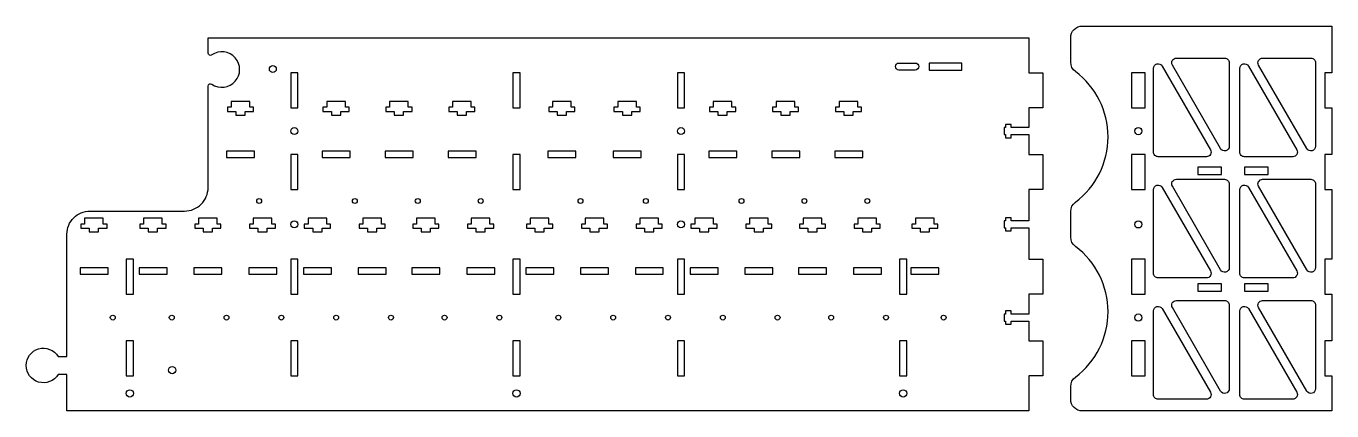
# Model space of a CAD drawing. Header units: millimetres. Extents: x 5 to 565, y 6 to 171.
import ezdxf

# ---------------------------------------------------------------- set-up
doc = ezdxf.new("R2010")
doc.units = ezdxf.units.MM
doc.layers.get('0').update_dxf_attribs({"linetype": 'CONTINUOUS'})

msp = doc.modelspace()

# ---------------------------------------------------------------- linework, layer by layer
for points in [[(564.55, 115.52), (561.55, 115.52), (561.55, 100.52), (564.55, 100.52), (564.55, 70.52), (561.55, 70.52), (561.55, 55.52), (564.55, 55.52), (564.55, 35.52), (561.55, 35.52), (561.55, 20.52), (564.55, 20.52), (564.55, 5.52), (457.55, 5.52, -0.414214), (452.55, 10.52), (452.55, 16.03, -0.236068), (454.55, 20.03, 0.5), (454.55, 76.03, -0.236068), (452.55, 80.03), (452.55, 91.03, -0.236068), (454.55, 95.03, 0.5), (454.55, 151.03, -0.236068), (452.55, 155.03), (452.55, 165.52, -0.414214), (457.55, 170.53), (564.55, 170.53), (564.55, 150.52), (561.55, 150.52), (561.55, 135.52), (564.55, 135.52)], [(22.1, 5.52), (22.1, 21.1), (18.29, 21.1, -3.509969), (18.29, 28.9), (22.1, 28.9), (22.1, 81.31, -0.414214), (32, 91.21), (72.55, 91.21, 0.414214), (82.65, 101.31), (82.65, 144.83, -0.605228), (84.22, 145.65, 1.910147), (84.22, 158.15, -0.605228), (82.65, 158.97), (82.65, 165.52), (434.55, 165.52), (434.55, 150.52), (440.55, 150.52), (440.55, 135.52), (434.55, 135.52), (434.55, 127.02), (427.05, 127.02), (427.05, 128.37), (424.55, 128.37), (424.55, 127.02), (424.05, 127.02), (424.05, 125.52), (424.05, 124.02), (424.55, 124.02), (424.55, 122.67), (427.05, 122.67), (427.05, 124.02), (434.55, 124.02), (434.55, 115.52), (440.55, 115.52), (440.55, 100.52), (434.55, 100.52), (434.55, 87.02), (427.05, 87.02), (427.05, 88.37), (424.55, 88.37), (424.55, 87.02), (424.05, 87.02), (424.05, 85.52), (424.05, 84.02), (424.55, 84.02), (424.55, 82.67), (427.05, 82.67), (427.05, 84.02), (434.55, 84.02), (434.55, 70.52), (440.55, 70.52), (440.55, 55.52), (434.55, 55.52), (434.55, 47.02), (427.05, 47.02), (427.05, 48.37), (424.55, 48.37), (424.55, 47.02), (424.05, 47.02), (424.05, 45.53), (424.05, 44.02), (424.55, 44.02), (424.55, 42.67), (427.05, 42.67), (427.05, 44.02), (434.55, 44.02), (434.55, 35.52), (440.55, 35.52), (440.55, 20.52), (434.55, 20.52), (434.55, 5.52)], [(518.55, 156.83, -0.414214), (520.55, 154.83), (520.55, 118.99, -0.767327), (516.82, 117.99), (496.13, 153.83, -0.57735), (497.86, 156.83)], [(555.55, 156.83, -0.414214), (557.55, 154.83), (557.55, 118.99, -0.767327), (553.82, 117.99), (533.13, 153.83, -0.57735), (534.86, 156.83)], [(385.89, 154.7, -1), (385.89, 151.7), (378.89, 151.7, -1), (378.89, 154.7)], [(490.05, 114.52, -0.414214), (488.05, 116.52), (488.05, 152.36, -0.767327), (491.78, 153.36), (512.47, 117.52, -0.57735), (510.74, 114.52)], [(527.05, 114.52, -0.414214), (525.05, 116.52), (525.05, 152.36, -0.767327), (528.78, 153.36), (549.47, 117.52, -0.57735), (547.74, 114.52)], [(490.05, 62.52, -0.414214), (488.05, 64.52), (488.05, 100.36, -0.767327), (491.78, 101.36), (512.47, 65.52, -0.57735), (510.74, 62.52)], [(518.55, 104.83, -0.414214), (520.55, 102.83), (520.55, 66.99, -0.767327), (516.82, 65.99), (496.13, 101.83, -0.57735), (497.86, 104.83)], [(527.05, 62.52, -0.414214), (525.05, 64.52), (525.05, 100.36, -0.767327), (528.78, 101.36), (549.47, 65.52, -0.57735), (547.74, 62.52)], [(555.55, 104.83, -0.414214), (557.55, 102.83), (557.55, 66.99, -0.767327), (553.82, 65.99), (533.13, 101.83, -0.57735), (534.86, 104.83)], [(518.55, 52.83, -0.414214), (520.55, 50.83), (520.55, 14.99, -0.767327), (516.82, 13.99), (496.13, 49.83, -0.57735), (497.86, 52.83)], [(555.55, 52.83, -0.414214), (557.55, 50.83), (557.55, 14.99, -0.767327), (553.82, 13.99), (533.13, 49.83, -0.57735), (534.86, 52.83)], [(490.05, 10.52, -0.414214), (488.05, 12.52), (488.05, 48.36, -0.767327), (491.78, 49.36), (512.47, 13.52, -0.57735), (510.74, 10.52)], [(549.47, 13.52, -0.57735), (547.74, 10.52), (527.05, 10.52, -0.414214), (525.05, 12.52), (525.05, 48.36, -0.767327), (528.78, 49.36)]]:
    msp.add_lwpolyline(points, format="xyb", close=True)
for points in [[(405.89, 154.7), (391.89, 154.7), (391.89, 151.7), (405.89, 151.7)], [(118.08, 135.52), (121.18, 135.52), (121.18, 150.52), (118.08, 150.52)], [(213.33, 150.52), (213.33, 135.52), (216.43, 135.52), (216.43, 150.52)], [(283.88, 135.52), (286.98, 135.52), (286.98, 150.52), (283.88, 150.52)], [(484.55, 135.52), (484.55, 150.52), (478.55, 150.52), (478.55, 135.52)], [(100.49, 135.7), (100.49, 138.2), (92.49, 138.2), (92.49, 135.7), (90.89, 135.7), (90.89, 133.9), (94.49, 133.9), (94.49, 132.4), (98.49, 132.4), (98.49, 133.9), (102.09, 133.9), (102.09, 135.7)], [(143.09, 135.7), (141.49, 135.7), (141.49, 138.2), (133.49, 138.2), (133.49, 135.7), (131.89, 135.7), (131.89, 133.9), (135.49, 133.9), (135.49, 132.4), (139.49, 132.4), (139.49, 133.9), (143.09, 133.9)], [(168.49, 135.7), (168.49, 138.2), (160.49, 138.2), (160.49, 135.7), (158.89, 135.7), (158.89, 133.9), (162.49, 133.9), (162.49, 132.4), (166.49, 132.4), (166.49, 133.9), (170.09, 133.9), (170.09, 135.7)], [(187.49, 135.7), (185.89, 135.7), (185.89, 133.9), (189.49, 133.9), (189.49, 132.4), (193.49, 132.4), (193.49, 133.9), (197.09, 133.9), (197.09, 135.7), (195.49, 135.7), (195.49, 138.2), (187.49, 138.2)], [(232.29, 132.4), (236.29, 132.4), (236.29, 133.9), (239.89, 133.9), (239.89, 135.7), (238.29, 135.7), (238.29, 138.2), (230.29, 138.2), (230.29, 135.7), (228.69, 135.7), (228.69, 133.9), (232.29, 133.9)], [(266.29, 135.7), (266.29, 138.2), (258.29, 138.2), (258.29, 135.7), (256.69, 135.7), (256.69, 133.9), (260.29, 133.9), (260.29, 132.4), (264.29, 132.4), (264.29, 133.9), (267.89, 133.9), (267.89, 135.7)], [(308.89, 135.7), (307.29, 135.7), (307.29, 138.2), (299.29, 138.2), (299.29, 135.7), (297.69, 135.7), (297.69, 133.9), (301.29, 133.9), (301.29, 132.4), (305.29, 132.4), (305.29, 133.9), (308.89, 133.9)], [(334.29, 135.7), (334.29, 138.2), (326.29, 138.2), (326.29, 135.7), (324.69, 135.7), (324.69, 133.9), (328.29, 133.9), (328.29, 132.4), (332.29, 132.4), (332.29, 133.9), (335.89, 133.9), (335.89, 135.7)], [(353.29, 135.7), (351.69, 135.7), (351.69, 133.9), (355.29, 133.9), (355.29, 132.4), (359.29, 132.4), (359.29, 133.9), (362.89, 133.9), (362.89, 135.7), (361.29, 135.7), (361.29, 138.2), (353.29, 138.2)], [(90.55, 116.83), (90.55, 114.13), (102.55, 114.13), (102.55, 116.83)], [(121.18, 100.52), (121.18, 115.52), (118.08, 115.52), (118.08, 100.52)], [(131.55, 114.13), (143.55, 114.13), (143.55, 116.83), (131.55, 116.83)], [(170.55, 116.83), (158.55, 116.83), (158.55, 114.13), (170.55, 114.13)], [(197.55, 114.13), (197.55, 116.83), (185.55, 116.83), (185.55, 114.13)], [(213.33, 115.52), (213.33, 100.52), (216.43, 100.52), (216.43, 115.52)], [(228.35, 116.83), (228.35, 114.13), (240.35, 114.13), (240.35, 116.83)], [(256.35, 116.83), (256.35, 114.13), (268.35, 114.13), (268.35, 116.83)], [(286.98, 100.52), (286.98, 115.52), (283.88, 115.52), (283.88, 100.52)], [(297.35, 114.13), (309.35, 114.13), (309.35, 116.83), (297.35, 116.83)], [(336.35, 116.83), (324.35, 116.83), (324.35, 114.13), (336.35, 114.13)], [(363.35, 114.13), (363.35, 116.83), (351.35, 116.83), (351.35, 114.13)], [(484.55, 100.52), (484.55, 115.52), (478.55, 115.52), (478.55, 100.52)], [(517.23, 106.83), (517.23, 110.03), (507.03, 110.03), (507.03, 106.83)], [(527.03, 110.03), (527.03, 106.83), (537.23, 106.83), (537.23, 110.03)], [(37.7, 85.65), (37.7, 88.15), (29.7, 88.15), (29.7, 85.65), (28.1, 85.65), (28.1, 83.85), (31.7, 83.85), (31.7, 82.35), (35.7, 82.35), (35.7, 83.85), (39.3, 83.85), (39.3, 85.65)], [(63, 88.15), (55, 88.15), (55, 85.65), (53.4, 85.65), (53.4, 83.85), (57, 83.85), (57, 82.35), (61, 82.35), (61, 83.85), (64.6, 83.85), (64.6, 85.65), (63, 85.65)], [(86.5, 88.15), (78.5, 88.15), (78.5, 85.65), (76.9, 85.65), (76.9, 83.85), (80.5, 83.85), (80.5, 82.35), (84.5, 82.35), (84.5, 83.85), (88.1, 83.85), (88.1, 85.65), (86.5, 85.65)], [(110, 85.65), (110, 88.15), (102, 88.15), (102, 85.65), (100.4, 85.65), (100.4, 83.85), (104, 83.85), (104, 82.35), (108, 82.35), (108, 83.85), (111.6, 83.85), (111.6, 85.65)], [(133.5, 88.15), (125.5, 88.15), (125.5, 85.65), (123.9, 85.65), (123.9, 83.85), (127.5, 83.85), (127.5, 82.35), (131.5, 82.35), (131.5, 83.85), (135.1, 83.85), (135.1, 85.65), (133.5, 85.65)], [(157, 88.15), (149, 88.15), (149, 85.65), (147.4, 85.65), (147.4, 83.85), (151, 83.85), (151, 82.35), (155, 82.35), (155, 83.85), (158.6, 83.85), (158.6, 85.65), (157, 85.65)], [(172, 85.65), (170.4, 85.65), (170.4, 83.85), (174, 83.85), (174, 82.35), (178, 82.35), (178, 83.85), (181.6, 83.85), (181.6, 85.65), (180, 85.65), (180, 88.15), (172, 88.15)], [(203.5, 85.65), (203.5, 88.15), (195.5, 88.15), (195.5, 85.65), (193.9, 85.65), (193.9, 83.85), (197.5, 83.85), (197.5, 82.35), (201.5, 82.35), (201.5, 83.85), (205.1, 83.85), (205.1, 85.65)], [(228.8, 88.15), (220.8, 88.15), (220.8, 85.65), (219.2, 85.65), (219.2, 83.85), (222.8, 83.85), (222.8, 82.35), (226.8, 82.35), (226.8, 83.85), (230.4, 83.85), (230.4, 85.65), (228.8, 85.65)], [(252.3, 88.15), (244.3, 88.15), (244.3, 85.65), (242.7, 85.65), (242.7, 83.85), (246.3, 83.85), (246.3, 82.35), (250.3, 82.35), (250.3, 83.85), (253.9, 83.85), (253.9, 85.65), (252.3, 85.65)], [(275.8, 85.65), (275.8, 88.15), (267.8, 88.15), (267.8, 85.65), (266.2, 85.65), (266.2, 83.85), (269.8, 83.85), (269.8, 82.35), (273.8, 82.35), (273.8, 83.85), (277.4, 83.85), (277.4, 85.65)], [(299.3, 88.15), (291.3, 88.15), (291.3, 85.65), (289.7, 85.65), (289.7, 83.85), (293.3, 83.85), (293.3, 82.35), (297.3, 82.35), (297.3, 83.85), (300.9, 83.85), (300.9, 85.65), (299.3, 85.65)], [(322.8, 88.15), (314.8, 88.15), (314.8, 85.65), (313.2, 85.65), (313.2, 83.85), (316.8, 83.85), (316.8, 82.35), (320.8, 82.35), (320.8, 83.85), (324.4, 83.85), (324.4, 85.65), (322.8, 85.65)], [(337.8, 85.65), (336.2, 85.65), (336.2, 83.85), (339.8, 83.85), (339.8, 82.35), (343.8, 82.35), (343.8, 83.85), (347.4, 83.85), (347.4, 85.65), (345.8, 85.65), (345.8, 88.15), (337.8, 88.15)], [(369.3, 85.65), (369.3, 88.15), (361.3, 88.15), (361.3, 85.65), (359.7, 85.65), (359.7, 83.85), (363.3, 83.85), (363.3, 82.35), (367.3, 82.35), (367.3, 83.85), (370.9, 83.85), (370.9, 85.65)], [(394, 85.65), (394, 88.15), (386, 88.15), (386, 85.65), (384.4, 85.65), (384.4, 83.85), (388, 83.85), (388, 82.35), (392, 82.35), (392, 83.85), (395.6, 83.85), (395.6, 85.65)], [(47.53, 70.52), (47.53, 55.52), (50.63, 55.52), (50.63, 70.52)], [(121.18, 70.52), (118.08, 70.52), (118.08, 55.52), (121.18, 55.52)], [(213.33, 70.52), (213.33, 55.52), (216.43, 55.52), (216.43, 70.52)], [(286.98, 70.52), (283.88, 70.52), (283.88, 55.52), (286.98, 55.52)], [(379.13, 70.52), (379.13, 55.52), (382.23, 55.52), (382.23, 70.52)], [(484.55, 55.52), (484.55, 70.52), (478.55, 70.52), (478.55, 55.52)], [(39.75, 66.83), (27.75, 66.83), (27.75, 64.13), (39.75, 64.13)], [(65.05, 64.13), (65.05, 66.83), (53.05, 66.83), (53.05, 64.13)], [(76.55, 64.13), (88.55, 64.13), (88.55, 66.83), (76.55, 66.83)], [(112.05, 64.13), (112.05, 66.83), (100.05, 66.83), (100.05, 64.13)], [(135.55, 64.13), (135.55, 66.83), (123.55, 66.83), (123.55, 64.13)], [(147.05, 66.83), (147.05, 64.13), (159.05, 64.13), (159.05, 66.83)], [(182.05, 64.13), (182.05, 66.83), (170.05, 66.83), (170.05, 64.13)], [(205.55, 66.83), (193.55, 66.83), (193.55, 64.13), (205.55, 64.13)], [(230.85, 64.13), (230.85, 66.83), (218.85, 66.83), (218.85, 64.13)], [(242.35, 64.13), (254.35, 64.13), (254.35, 66.83), (242.35, 66.83)], [(277.85, 64.13), (277.85, 66.83), (265.85, 66.83), (265.85, 64.13)], [(301.35, 64.13), (301.35, 66.83), (289.35, 66.83), (289.35, 64.13)], [(312.85, 66.83), (312.85, 64.13), (324.85, 64.13), (324.85, 66.83)], [(347.85, 64.13), (347.85, 66.83), (335.85, 66.83), (335.85, 64.13)], [(371.35, 66.83), (359.35, 66.83), (359.35, 64.13), (371.35, 64.13)], [(396.05, 64.13), (396.05, 66.83), (384.05, 66.83), (384.05, 64.13)], [(507.03, 60.03), (507.03, 56.83), (517.23, 56.83), (517.23, 60.03)], [(527.03, 60.03), (527.03, 56.83), (537.23, 56.83), (537.23, 60.03)], [(47.53, 20.52), (50.63, 20.52), (50.63, 35.52), (47.53, 35.52)], [(121.18, 20.52), (121.18, 35.52), (118.08, 35.52), (118.08, 20.52)], [(213.33, 20.52), (216.43, 20.52), (216.43, 35.52), (213.33, 35.52)], [(286.98, 20.52), (286.98, 35.52), (283.88, 35.52), (283.88, 20.52)], [(379.13, 20.52), (382.23, 20.52), (382.23, 35.52), (379.13, 35.52)], [(478.55, 35.52), (478.55, 20.52), (484.55, 20.52), (484.55, 35.52)]]:
    msp.add_lwpolyline(points, close=True)
for centre, radius in [((110.4, 152.11), 1.5), ((119.63, 125.52), 1.5), ((285.43, 125.52), 1.5), ((481.55, 125.52), 1.55), ((104.55, 95.53), 1.05), ((145.55, 95.53), 1.05), ((172.55, 95.53), 1.05), ((199.55, 95.53), 1.05), ((242.35, 95.53), 1.05), ((270.35, 95.53), 1.05), ((311.35, 95.53), 1.05), ((338.35, 95.53), 1.05), ((365.35, 95.53), 1.05), ((119.63, 85.52), 1.5), ((285.43, 85.52), 1.5), ((481.55, 85.52), 1.55), ((41.75, 45.53), 1.05), ((67.05, 45.53), 1.05), ((90.55, 45.53), 1.05), ((114.05, 45.53), 1.05), ((137.55, 45.53), 1.05), ((161.05, 45.53), 1.05), ((184.05, 45.53), 1.05), ((207.55, 45.53), 1.05), ((232.85, 45.53), 1.05), ((256.35, 45.53), 1.05), ((279.85, 45.53), 1.05), ((303.35, 45.53), 1.05), ((326.85, 45.53), 1.05), ((349.85, 45.53), 1.05), ((373.35, 45.53), 1.05), ((398.05, 45.53), 1.05), ((481.55, 45.53), 1.55), ((67.23, 23.02), 1.55), ((49.08, 13.02), 1.55), ((214.88, 13.02), 1.55), ((380.68, 13.02), 1.55)]:
    msp.add_circle(centre, radius)

doc.saveas('drawing.dxf')
